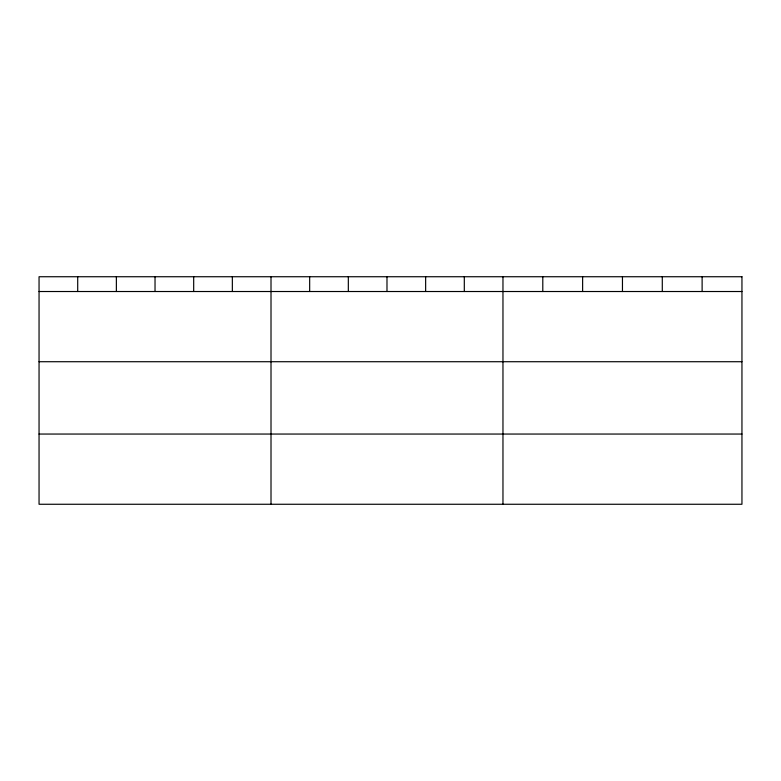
<?xml version="1.0" encoding="UTF-8"?>
<svg xmlns="http://www.w3.org/2000/svg" width="781" height="781" viewBox="0 0 781 781"><rect width="100%" height="100%" fill="white"/><g stroke="black" fill="none" stroke-linecap="round" stroke-linejoin="round"><path stroke-width="1.17" d="M39.05 291.518L741.95 291.518M39.05 361.72L741.95 361.72M39.05 434.051L741.95 434.051M702.119 276.738L702.119 291.518M662.288 276.738L662.288 291.518M622.457 276.738L622.457 291.518M582.626 276.738L582.626 291.518M542.795 276.738L542.795 291.518M502.964 276.738L502.964 504.262M464.305 276.738L464.305 291.518M425.645 276.738L425.645 291.518M386.985 276.738L386.985 291.518M348.326 276.738L348.326 291.518M309.666 276.738L309.666 291.518M271.007 276.738L271.007 504.262M232.347 276.738L232.347 291.518M193.688 276.738L193.688 291.518M155.029 276.738L155.029 291.518M116.369 276.738L116.369 291.518M77.709 276.738L77.709 291.518M741.95 276.738L39.05 276.738L39.05 504.262L741.95 504.262L741.95 276.738"/></g></svg>
